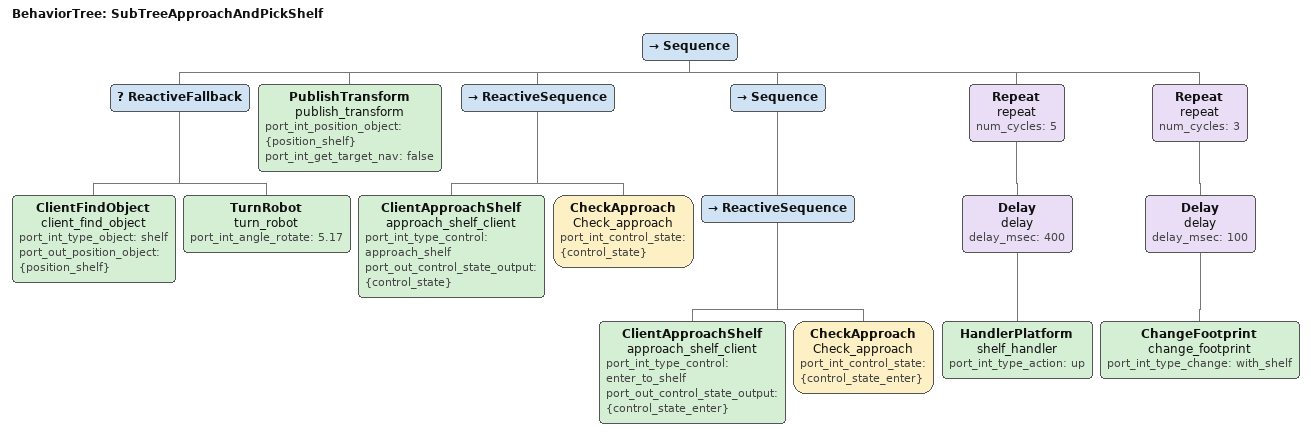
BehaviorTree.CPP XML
<root BTCPP_format="4">
    <BehaviorTree ID="SubTreeApproachAndPickShelf">
        <Sequence>
            <!-- ***************** Approach shelf *********************** -->
            <!-- Update transform-->
            <ReactiveFallback>
                <ClientFindObject name = "client_find_object"
                    port_int_type_object = "shelf"
                    port_out_position_object="{position_shelf}"/>
                <TurnRobot name = "turn_robot"
                    port_int_angle_rotate="5.17"/>
            </ReactiveFallback>
            <PublishTransform name = "publish_transform"
                    port_int_position_object="{position_shelf}"
                    port_int_get_target_nav = "false" />

            <!-- approach shelf-->
            <ReactiveSequence>
                <ClientApproachShelf name = "approach_shelf_client"
                    port_int_type_control= "approach_shelf"
                    port_out_control_state_output="{control_state}"/>
                <CheckApproach name="Check_approach"
                    port_int_control_state="{control_state}"/>
            </ReactiveSequence>

            <!-- Enter the shelf-->
            <Sequence>
                <ReactiveSequence>
                    <ClientApproachShelf name = "approach_shelf_client"
                        port_int_type_control="enter_to_shelf"
                        port_out_control_state_output="{control_state_enter}"/>
                    <CheckApproach name="Check_approach"
                        port_int_control_state="{control_state_enter}"/>
                </ReactiveSequence>
            </Sequence>

            <!-- ***************** Pick shelf *********************** -->
            <!-- Up platform -->
            <Repeat name="repeat" num_cycles="5">
                <Delay name="delay" delay_msec= "400">
                    <HandlerPlatform name="shelf_handler"
                        port_int_type_action="up" />
                </Delay>
            </Repeat>

            <!-- Change Footprint -->
            <Repeat name="repeat" num_cycles="3">
                <Delay name="delay" delay_msec= "100">
                    <ChangeFootprint name="change_footprint"
                        port_int_type_change="with_shelf" />
                </Delay>
            </Repeat>

        </Sequence>
    </BehaviorTree>
</root>
